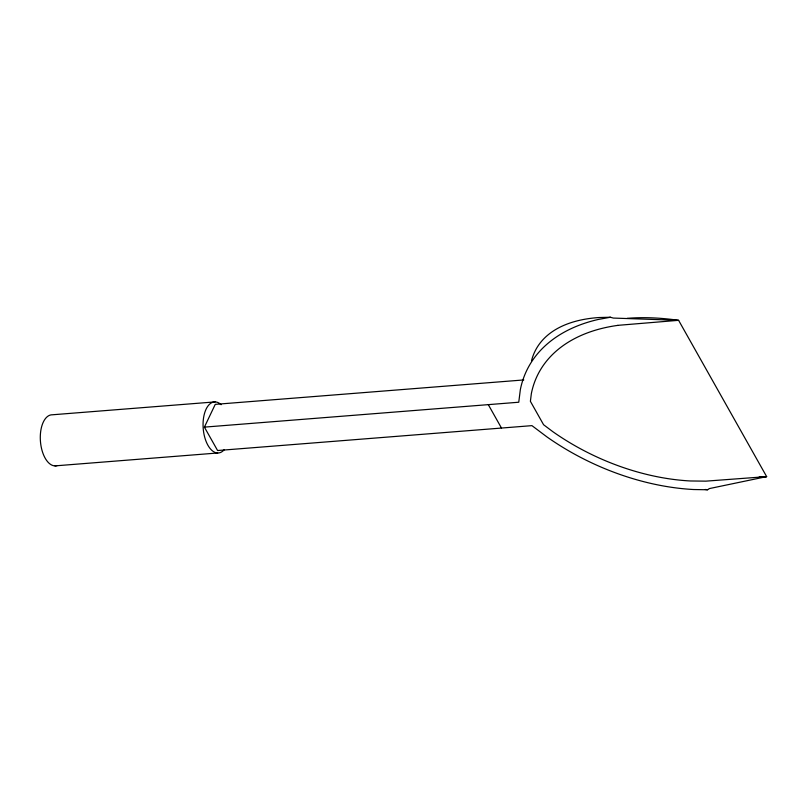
<?xml version="1.0" encoding="UTF-8"?>
<svg xmlns="http://www.w3.org/2000/svg" width="807" height="807" viewBox="0 0 807 807"><rect width="100%" height="100%" fill="white"/><g stroke="black" fill="none" stroke-linecap="round" stroke-linejoin="round"><path stroke-width="1.21" d="M627.231 318.341A222.621 117.671 28.1 0 1 678.596 320.318L766.65 476.624L709.343 488.588L707.588 489.758L693.818 489.536A193.468 123.32 25.5 0 1 546.944 436.92L531.944 425.642L217.587 450.528L204.393 427.125L215.257 404.357L523.804 379.936M617.779 325.352L678.596 320.318L613.32 318.069L610.405 317.242L598.078 319.501A193.266 123.199 25.5 0 0 520.344 389.65L518.76 402.229L204.393 427.125M215.126 401.896L52.364 414.788A25.612 13.255 85.5 0 0 40.511 442.206A25.612 13.255 85.5 0 0 57.236 465.558M54.947 465.881L217.708 452.989M759.175 477.018L766.65 476.624L705.923 481.143L690.439 480.972A181.293 115.562 25.5 0 1 552.815 431.664L543.575 424.724L530.391 401.311L531.359 393.584A181.04 115.401 25.5 0 1 617.799 325.382M610.405 317.242L598.986 317.534A189.181 94.984 29.1 0 0 531.51 360.759M705.318 489.466L707.588 489.758M488.296 404.64L501.48 428.053M224.185 449.751A25.612 13.255 85.5 0 1 203.162 427.922A25.612 13.255 85.5 0 1 221.148 404.7"/></g></svg>
